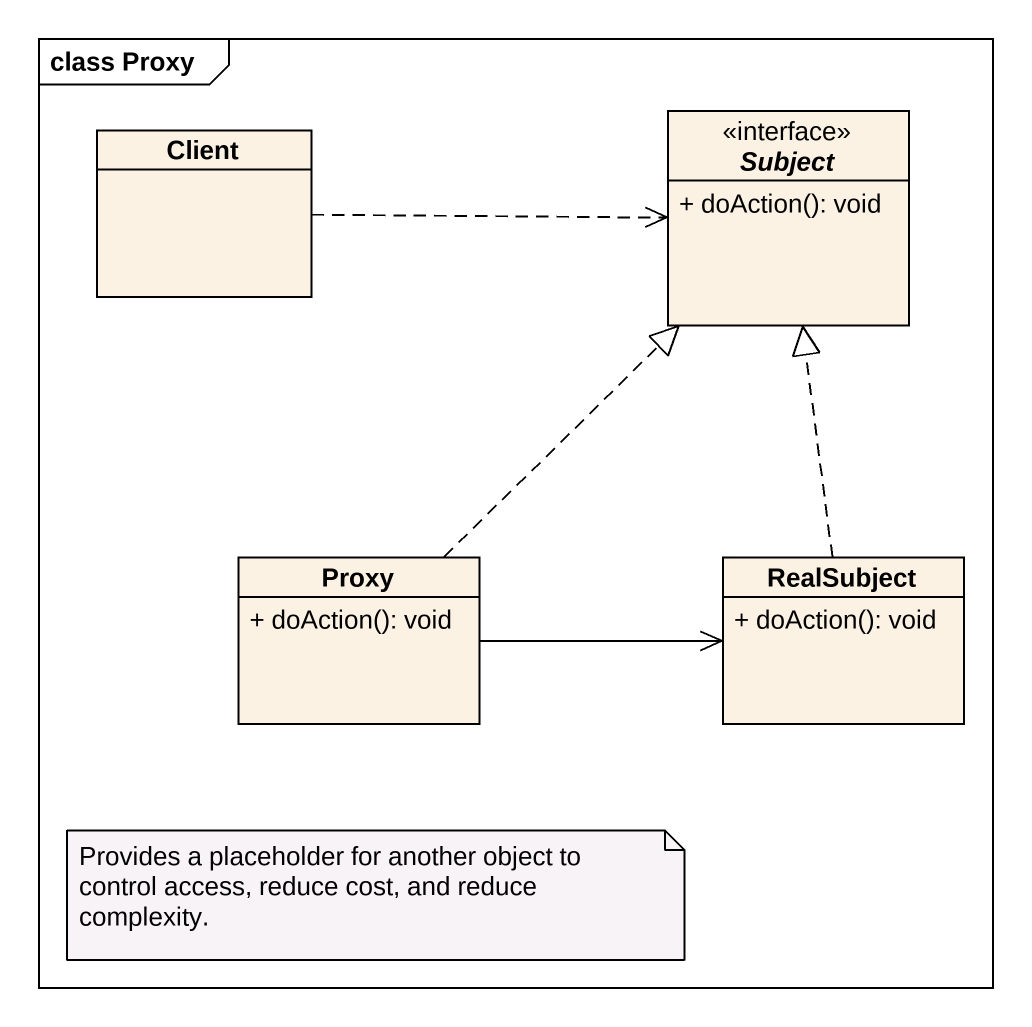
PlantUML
@startuml
mainframe class Proxy
hide circle
hide empty members
skinparam classAttributeIconSize 0
class Client
interface Subject <<interface>> {
  + doAction(): void
}
class Proxy {
  + doAction(): void
}
class RealSubject {
  + doAction(): void
}
Client .right.> Subject
Proxy .up.|> Subject
Proxy -right-> RealSubject
RealSubject .up.|> Subject
note as N1
  Provides a placeholder for another object to control access, reduce cost, and reduce complexity.
end note
@enduml
